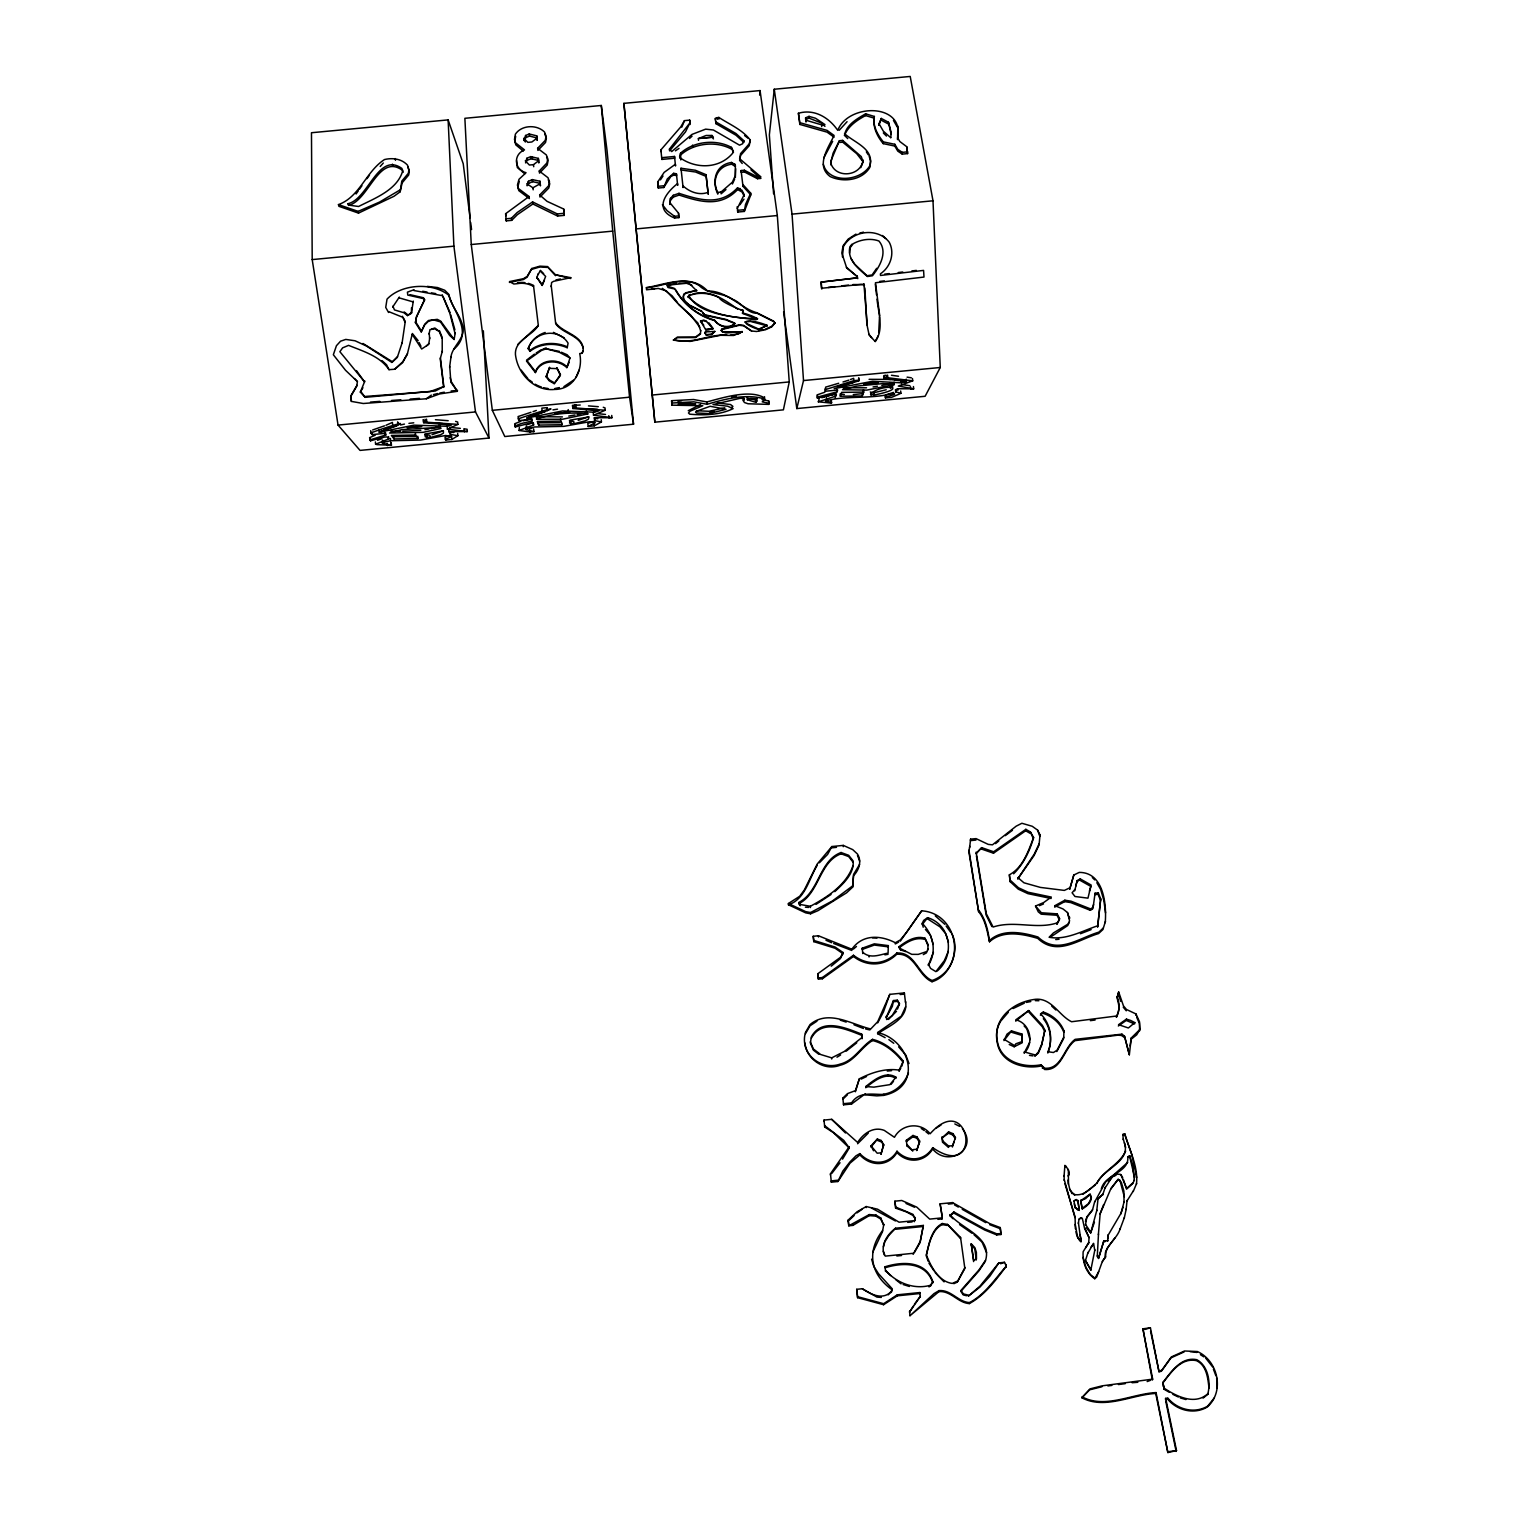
<?xml version="1.0" encoding="UTF-8"?>
<svg xmlns="http://www.w3.org/2000/svg" width="1529" height="1529" viewBox="0 0 1529 1529"><rect width="100%" height="100%" fill="white"/><g stroke="black" fill="none" stroke-linecap="round" stroke-linejoin="round"><path stroke-width="1.5" d="M848.748 1225.799L869.275 1214.58L875.926 1215.039L880.742 1217.982L883.762 1225.207L880.704 1219.033L875.888 1216.109L869.256 1215.631L852.953 1225.379L848.748 1225.799L848.175 1220.066L857.024 1211.809L866.217 1206.553L877.55 1209.191L899.052 1222.187L914.38 1220.639L915.049 1219.053L914.304 1221.709M849.264 1147.954L843.74 1140.347L824.685 1125.669L824.704 1127.007L833.267 1132.549L849.264 1147.954L842.517 1159.135M952.147 934.295C960.097 950.809 950.101 976.496 932.021 981.733C918.203 976.018 914.743 952.854 896.758 954.268C884.125 966.481 866.981 966.901 853.469 956.485L822.373 978.751L818.397 979.133L818.359 977.929L822.354 977.547L853.469 955.262C867 965.697 884.144 965.258 896.816 953.045C914.801 951.63 918.26 974.814 932.098 980.529C967.398 967.857 958.893 913.253 921.662 910.806L906.525 932.422L900.333 939.934L895.344 942.743C880.761 935.194 862.585 933.913 851.844 949.222L851.825 950.446L833.63 943.489M937.889 1219.339L942.017 1218.919L942.132 1214.81M1101.339 1188.74C1105.123 1174.081 1129.224 1172.762 1127.79 1157.052L1129.797 1155.771L1132.836 1166.13L1134.327 1180.464M804.885 1042.912C806.624 1059.387 824.857 1069.574 840.09 1064.108C854.233 1060.706 860.884 1046.467 872.524 1039.357C884.909 1042.319 895.593 1051.302 903.276 1061.183L899.09 1070.128C885.501 1067.987 871.32 1072.613 859.336 1078.824L855.418 1090.636L847.486 1093.617L842.823 1098.128L843.568 1104.817L851.538 1104.034L851.557 1102.887C858.706 1091.84 870.765 1094.267 881.679 1094.439C894.025 1093.522 904.442 1084.348 908.455 1072.842M852.609 887.164L853.564 875.677C859.088 869.925 862.012 861.305 857.482 854.042L852.704 849.608L843.282 845.403L831.891 846.531L817.212 864.038L804.33 889.974L799.705 896.262L788.391 903.524L788.448 904.786L805.726 912.87L810.599 913.788L817.939 910.692L846.607 892.802L852.609 887.164L853.564 874.397L859.527 864.497M853.469 956.485L853.469 955.262M852.953 1225.379L852.972 1224.309M860.77 167.655L863.082 161.787L861.267 156.608L842.67 140.4L839.421 140.706L833.057 153.263L830.763 163.087C835.675 179.103 861.114 176.408 863.101 160.048M847.773 138.623L844.524 135.393C848.041 126.2 857.177 120.026 865.605 115.573L865.624 113.815L874.359 116.452C872.294 126.162 876.977 136.31 883.265 143.63L894.771 146.058L897.791 151.142L902.244 154.123L907.595 153.588L906.716 146.688L899.855 141.547L897.638 137.839C904.805 102.863 848.308 103.074 837.758 130.347C828.833 117.408 814.269 108.635 798.406 113.261L799.839 124.422L827.055 132.144L834.069 137.19M856.699 1289.31L857.597 1297.681L883.59 1304.715L897.275 1295.827L919.789 1293.553L919.866 1292.54L897.313 1294.815L883.628 1303.702L857.597 1296.688L856.699 1289.31L862.337 1288.756C870.938 1294.394 882.692 1300.587 891.311 1291.47L892.267 1288.851L878.449 1273.619L873.766 1266.318L871.606 1259.17M859.336 1078.824L855.399 1091.782M857.597 1297.681L857.597 1296.688M824.035 1121.426L824.016 1120.088L831.7 1119.324L857.597 1142.431C863.369 1133.562 873.231 1126.185 884.24 1130.371L894.446 1137.308C901.651 1123.853 920.611 1121.713 930.129 1133.754C970.628 1088.323 983.548 1182.892 932.747 1147.667C924.682 1161.161 907.691 1162.48 897.007 1151.222L896.969 1152.56C888.368 1166.837 870.765 1166.761 859.871 1154.911L859.871 1153.592L855.972 1155.828L849.952 1161.925L842.766 1171.176L837.911 1181.516L831.336 1182.165L830.476 1173.794L849.264 1146.635M862.241 948.209L862.222 949.433L874.301 945.056L888.273 946.852L888.311 945.61L874.32 943.833L862.241 948.209L862.776 953.561L862.796 952.338C870.307 959.103 879.71 954.727 888.081 953.083L888.311 945.61M861.668 1034.12L862.088 1038.573L861.668 1034.12C846.244 1028.138 821.914 1017.205 811.345 1036.93L810.37 1043.007L813.428 1050.175L818.894 1054.322M881.258 118.421L878.793 125.149L881.258 118.421L888.502 122.282L891.139 132.45L890.815 137.686M862.337 1288.756L876.939 1297.089L881.316 1297.433M851.538 1104.034L865.433 1093.713M865.796 1086.546L865.777 1087.692C873.804 1081.251 885.52 1071.695 895.898 1078.385L895.956 1077.238C885.539 1070.529 873.823 1080.105 865.796 1086.546L873.9 1087.138L889.859 1084.653L895.956 1077.238M869.064 956.982L869.084 955.759M883.265 143.63L883.303 141.872C877.703 135.03 872.333 125.531 874.359 116.452M866.198 1207.623L866.217 1206.553M905.512 1002.604L904.346 992.913L889.802 994.347L877.703 1021.697L869.829 1029.934L865.567 1028.96M891.101 134.227L888.502 122.282M869.848 1028.749C850.716 1023.895 828.126 1009.312 810.007 1024.602L805.477 1032.457C799.438 1052.755 820.136 1072.88 840.09 1065.254C854.233 1061.852 860.865 1047.633 872.505 1040.523L872.524 1039.357M869.256 1215.631L869.275 1214.58M873.556 1150.764L871.033 1145.813L877.378 1139.009L881.067 1140.462L883.686 1144.552L881.01 1154.147L883.686 1144.552M1085.838 1247.588L1088.801 1242.485L1083.163 1251.697C1082.284 1261.654 1086.125 1273.084 1094.764 1278.722L1096.713 1276.983L1102.505 1261.043L1105.524 1256.876L1105.486 1252.213L1107.359 1247.989L1114.909 1237.917M894.771 146.058L894.828 144.299L883.303 141.872M517.662 344.56L538.323 325.467C532.035 335.96 514.508 340.069 515.445 354.594C516.936 367.132 524.179 378.714 535.112 385.155A30.714 29.051 8 0 0 554.874 389.436C573.547 389.379 583.371 370.458 579.701 353.562L581.861 353.314L583.084 350.733M897.638 137.839L897.58 139.598L897.771 127.844L893.452 120.409M897.771 127.844L897.81 126.066M885.119 1037.656L877.646 1033.7L877.665 1032.534L901.365 1016.059L905.627 1006.789M1095.07 893.204L1093.331 905.971L1092.413 909.105L1090.311 910.309L1070.778 902.588L1064.643 901.632L1054.685 907.098L1054.876 905.684L1062.98 908.933L1067.51 912.545L1069.574 920.898L1067.93 924.147L1053.424 932.919L1049.123 937.258C1065.981 940.392 1082.284 930.874 1097.803 925.752L1100.746 898.918L1098.3 892.879L1095.07 893.204L1094.84 894.618L1098.07 894.312L1100.517 900.333L1097.554 927.147L1097.803 925.752M902.244 154.123L902.282 152.365L897.829 149.383L894.828 144.299M871.014 1147.132L877.378 1139.009M875.888 1216.109L875.926 1215.039M1063.802 1037.216L1056.998 1050.251L1053.443 1052.506L1047.957 1051.742C1053.271 1039.204 1050.499 1023.302 1040.504 1013.861L1043.351 1012.064C1052.392 1014.988 1060.572 1021.945 1063.974 1030.928L1063.649 1038.516L1056.845 1051.551M906.716 146.688L907.595 153.588M883.647 1145.871L881.067 1140.462M865.414 1094.86L876.881 1095.873L883.8 1095.376L883.838 1094.229M893.49 1000.558L886.208 1017.511L892.363 1006.33L893.49 1000.558L897.275 1000.176L899.472 1003.578L897.466 1009.121M880.704 1219.033L880.742 1217.982M1105.238 922.637C1106.709 904.327 1103.69 872.237 1079.245 872.409L1073.817 875.008L1069.688 889.209L1073.817 875.008M889.802 994.347L883.475 1011.835L877.684 1022.882M888.139 1075.766L888.177 1074.619M895.344 942.743L895.306 943.966L898.632 942.093M883.59 1304.715L883.628 1303.702M932.766 1282.678L932.843 1281.646C925.867 1260.68 902.607 1261.272 885.1 1266.757L885.062 1267.789C902.55 1262.304 925.79 1261.712 932.766 1282.678L929.04 1286.959M896.758 954.268L896.816 953.045M890.7 1275.606L885.578 1270.446C896.758 1283.06 914.17 1289.922 930.607 1285.22L932.843 1281.646M569.992 357.996L559.404 352.301L546.159 348.784L541.362 350.523L526.511 361.054L535.418 372.579C540.081 359.965 557.932 358.856 566.839 367.629L569.992 357.996L567.183 354.785L561.372 352.243M905.741 951.592L900.6 949.91L899.09 946.642C906.468 941.176 915.336 935.308 924.949 938.194L927.988 944.291L927.931 949.929M899.434 1004.782L897.275 1000.176M566.839 367.629L569.132 362.373M551.185 286.611L551.606 282.502L553.613 281.317L570.776 277.666L555.581 274.819L547.306 266.562L539.89 266.161L531.824 268.492L527.161 276.367L523.472 278.679L509.482 281.584L513.84 284.012L517.337 283.668A22.782 21.693 13 0 1 533.43 286.382L533.506 285.522A22.763 21.674 13 0 0 528.384 283.362M900.6 949.91L899.09 946.642M567.221 347.714L567.259 346.796C555.428 341.674 540.387 342.228 530.028 350.409L529.971 351.326C540.329 343.127 555.371 342.572 567.221 347.714L568.081 343.146C558.41 327.282 533.812 331.525 528.25 348.765L529.971 351.326M899.09 1070.128L899.052 1071.294L900.887 1067.911M894.885 1201.182L895.631 1208.139L906.449 1211.905L912.813 1215.364L915.221 1218.556L912.889 1214.313L895.688 1207.069L894.885 1201.182L901.747 1200.494L916.769 1207.126L929.689 1219.11L942.112 1217.868L942.017 1218.919M888.196 1294.872L891.311 1291.47M904.346 992.913L904.308 994.118L900.141 994.519M895.631 1208.139L895.688 1207.069M883.437 1246.88L884.794 1241.777L888.961 1235.298L895.593 1228.207L923.363 1225.436L920.114 1242.523L914.361 1252.519M901.804 1066.21L903.276 1061.183M1068.006 1175.935C1072.746 1172.972 1062.426 1162.174 1066.325 1167.105M1068.37 1169.417L1068.484 1183.637L1069.956 1190.059L1074.696 1195.277M897.275 1295.827L897.313 1294.815M554.224 383.664L560.398 375.503L556.785 367.667L560.455 374.586L554.224 383.664L549.236 380.836L546.197 376.879L549.542 367.419L546.197 376.879M906.391 1140.233L906.315 1141.551L912.928 1136.792L916.865 1138.226L919.521 1142.297L916.731 1150.572L919.598 1140.959L916.941 1136.888L913.004 1135.455L906.391 1140.233L906.907 1145.833L912.832 1150.974L906.984 1144.514L906.907 1145.833M878.716 332.615L879.5 317.038M1098.491 1233.96L1097.287 1256.169L1098.529 1258.443L1103.766 1241.089L1107.837 1240.554M921.662 910.806L900.294 941.176M923.21 927.224L922.255 923.363L923.688 920.382L927.702 917.668C951.114 925.007 955.185 955.797 937.239 971.011M735.659 168.725L735.296 175.739L732.295 182.257L721.019 192.062L717.713 192.367C711.463 179.677 716.26 164.52 731.569 162.456L735.334 164.788L735.373 177.498M912.928 1136.792L913.004 1135.455M1088.686 1243.115L1089.049 1237.573L1084.73 1227.959M1124.044 1202.176L1123.872 1191.091L1121.292 1182.204L1118.177 1179.299L1110.991 1188.358L1100.077 1214.007M570.737 278.526L555.581 274.819M927.912 945.534L924.949 938.194M922.178 924.605L927.702 917.668M928.007 948.706L926.459 952.854L923.287 954.612M916.865 1138.226L916.941 1136.888M922.255 923.363C933.225 934.601 937.239 951.344 928.275 965.43L933.435 952.223M919.216 1143.807L919.292 1142.469M546.159 348.784L559.442 351.383M919.521 1142.297L919.598 1140.959M914.399 1304.256L920.382 1296.286L909.507 1312.15L913.176 1306.244M913.138 1254.334L920.19 1241.472L923.363 1225.436M1006.273 1266.203C996.22 1279.735 984.523 1295.426 969.329 1303.587C957.938 1302.899 950.885 1290.552 938.959 1291.623L909.984 1315.724L934.028 1293.591L939.054 1290.61C950.981 1289.539 958.052 1301.905 969.443 1302.593C984.829 1294.853 994.978 1278.779 1006.273 1266.203L1004.515 1262.323L998.838 1262.897L980.013 1286.118L968.277 1296.172L979.879 1287.131L989.836 1276.275L998.838 1262.897M932.021 981.733L932.098 980.529M830.782 164.845L831.05 160.507L839.421 140.706M555.543 275.679L547.306 266.562M535.418 372.579L535.475 371.662C540.138 359.047 557.97 357.939 566.858 366.712M542.164 284.585L536.775 277.265L542.107 285.445L544.439 280.113M896.969 1152.56C907.634 1163.798 924.605 1162.48 932.652 1148.986L932.747 1147.667M538.151 274.532L540.406 270.365L543.655 273.653M1011.529 1030.909L1007.038 1034.12L1003.961 1040.599L1011.529 1030.909L1021.945 1034.063L1022.232 1041.517L1015.848 1043.791L1014.167 1046.753L1009.216 1044.498M1064.05 1176.183L1064.91 1165.327M930.53 1286.233L930.607 1285.22M941.979 1137.996L948.611 1131.9L953.007 1133.658L955.415 1137.442L955.3 1138.78L952.873 1134.996L948.496 1133.237L941.979 1137.996L942.609 1142.278L948.534 1147.4L948.649 1146.081L942.724 1140.94L942.093 1136.659M528.25 348.765C530.334 341.024 537.711 334.832 545.203 332.462M942.609 1142.278L942.724 1140.94M953.007 1218.728L949.834 1215.651L953.752 1213.032L984.619 1229.985L996.755 1234.916L1000.998 1234.495L1000.234 1227.577L989.798 1223.64L952.548 1202.597L940.106 1203.839L941.749 1213.816M1039.261 843.492L1034.254 854.119L1017.683 879.022L1034.063 855.552L1039.07 844.925L1040.026 834.949L1037.599 830.113L1032.228 826.272L1021.888 823.271L1016.193 826.157L992.455 844.83L988.231 844.39L976.075 838.618L970.59 839.153L970.475 840.606L975.961 840.071M509.405 282.445L523.396 279.539L527.085 277.227L531.824 268.492M948.496 1133.237L948.611 1131.9M1098.376 1234.591L1100.192 1213.357L1103.67 1204.565M928.256 1261.349L926.249 1255.844C928.867 1245.007 931.371 1229.985 942.17 1224.595L942.265 1223.525L947.407 1224.404L960.556 1237.439L964.856 1268.478L957.23 1282.162L953.848 1283.691M981.733 847.658L976.037 853.564L981.733 847.658L993.64 851.768L1025.844 829.33L1030.355 831.91L1033.604 837.452C1029.877 850.736 1023.57 864.076 1013.593 873.804M938.959 1291.623L939.054 1290.61M952.873 1134.996L953.007 1133.658M1014.167 1046.753L1022.117 1042.816L1021.945 1034.063M1116.59 1016.001L1071.581 1021.735C1058.909 1015.581 1051.627 997.73 1035.439 999.297C1021.697 1000.941 1008.223 1007.764 1000.826 1019.786A34.689 31.268 10 0 0 997.176 1040.121C999.718 1061.03 1022.748 1068.331 1040.981 1064.776L1044.651 1068.198C1061.776 1069.727 1063.84 1047.346 1075.155 1039.338L1121.942 1034.158L1124.522 1036.184L1129.339 1054.781L1131.25 1038L1139.908 1029.437L1139.583 1022.003L1136.028 1013.975L1126.472 1009.484L1123.452 1005.853L1118.674 992.015L1117.107 997.768L1117.852 1001.227A25.343 22.572 12 0 1 1116.38 1017.32L1116.59 1016.001A25.381 22.591 12 0 0 1118.062 999.89L1117.317 996.43M759.665 95.123L760.066 90.574L623.889 103.36L654.852 422.176L783.402 409.848L789.251 381.925L777.324 215.532L760.066 90.574M960.556 1237.439L960.441 1238.49L947.407 1224.404M949.834 1215.651L953.848 1211.962L984.752 1228.934L996.889 1233.884L1001.151 1233.444M1029.629 1042.491L1024.105 1053.156C1034.521 1043.046 1030.355 1023.226 1015.791 1019.824L1028.749 1010.554L1042.396 1025.386L1044.861 1030.221L1041.708 1045.129L1038.325 1053.156L1034.732 1056.157L1038.459 1051.856L1041.841 1043.829L1044.861 1030.221M1015.696 1021.143L1028.749 1010.554M1105.486 921.242L1102.925 929.517L1098.606 933.55C1078.48 939.475 1057.055 956.81 1037.751 938.386C1022.404 933.799 1002.623 929.919 989.492 941.788C987.256 931.409 985.46 920.038 978.617 911.609L968.966 850.22M952.548 1202.597L952.452 1203.667L948.305 1204.087M953.752 1213.032L953.848 1211.962M516.611 160.583L517.337 167.578L524.791 173.771M700.664 330.417L700.435 334.029L695.542 337.565L677.328 337.641L673.486 340.222L690.133 341.407L720.465 335.291L733.557 335.463L742.215 331.927L722.452 331.678L725.778 332.94L742.215 331.927M981.618 849.092L993.487 853.201L993.64 851.768M1126.128 1209.477L1127.083 1200.399M1040.37 1015.18L1043.351 1012.064M1107.684 1238.777L1108.009 1235.413L1120.967 1213.3L1123.012 1207.26M1108.143 1234.782L1107.722 1241.185M989.492 941.788C988.269 930.893 985.517 919.063 978.751 910.214M957.23 1282.162L964.971 1267.445M1096.752 1210.834L1098.032 1198.755L1102.753 1194.436L1098.032 1198.755M1124.293 1037.503L1121.732 1035.477L1117.909 1035.171L1074.983 1040.657C1063.687 1048.626 1061.642 1071.007 1044.517 1069.478L1040.981 1064.776M1042.415 1068.293L1042.549 1067.013M783.612 311.782L796.8 408.568L925.121 396.279L940.259 367.495L932.996 200.796L910.214 76.45L774.266 89.236L769.355 134.915L773.598 193.858M1033.604 837.452C1028.329 851.061 1023.016 867.535 1009.369 874.817L1010.153 881.66L1018.295 889.171L1027.947 893.662L1051.13 898.498M1010.153 881.66L1009.369 874.817M973.61 1261.597L971.221 1243.765L974.871 1247.645L976.381 1252.347L976.458 1258.921L973.725 1260.565L971.221 1243.765M969.329 1303.587L969.443 1302.593M354.499 378.542L357.423 381.6L356.735 386.187L350.714 396.527L351.383 401.401L363.252 403.503L426.323 398.763L439.626 393.928L457.381 391.309L451.036 381.294L450.252 377.606M993.487 853.201L1025.672 830.782L1025.844 829.33M1063.974 1030.928L1063.821 1032.228C1060.419 1023.264 1052.258 1016.307 1043.218 1013.383M969.634 847.639L970.59 839.153M849.627 253.069L850.277 247.545L853.239 243.684C860.865 239.461 870.632 237.951 878.927 241.009C888.081 251.922 879.959 266.428 872.447 275.755L867.402 276.52C858.916 269.047 846.665 259.758 849.933 246.761L851.901 244.181M1033.432 838.886L1030.355 831.91M1037.599 830.113L1039.835 836.401L1040.026 834.949M449.583 367.38L450.998 356.754M1035.515 906.028L1038.267 911.838L1041.173 914.17L1057.036 915.259L1059.349 919.942L1056.826 924.319L1059.559 918.547L1057.227 913.864L1041.364 912.756L1035.515 906.028L1043.695 902.53L1051.321 897.083L1028.119 892.229L1018.448 887.737L1010.306 880.245M996.755 1234.916L996.889 1233.884M1000.998 1234.495L1000.234 1227.577M670.466 198.407L670.027 204.427L670.466 198.407L673.276 195.311L679.01 193.342C699.632 199.936 720.083 206.281 737.551 187.799L741.985 190.322L744.203 194.642L737.284 208.46M1130.103 1045.951L1131.25 1038M1004.515 1262.323L1000.597 1263.738M402.051 343.26L405.261 321.434L403.369 317.975M757.084 398.018L755.555 399.986L747.757 398.19M1006.006 1264.502L1006.12 1267.235M1136.467 1184.153C1138.436 1166.799 1129.453 1150.267 1124.885 1133.926L1122.821 1134.843L1124.885 1133.926M1057.036 915.259L1057.227 913.864M1059.349 919.942L1059.559 918.547M1064.643 901.632L1064.853 900.218L1071.007 901.173L1090.54 908.914L1092.643 907.691L1093.579 904.556M662.401 204.695L667.045 210.62L674.48 216.296L678.8 215.895L678.933 217.615L674.614 218.016C653.781 209.607 665.058 193.457 677.519 183.614L677.653 185.353L676.449 173.905L673.601 173.331L667.313 178.893L663.739 187.513L658.311 188.029L657.699 181.932L664.159 172.376L675.378 164.253L675.512 165.992L674.518 156.455L661.732 157.678L661.866 159.417L674.652 158.213L674.518 156.455M914.992 1220.104L915.298 1217.504M1067.51 912.545L1069.459 918.7L1069.669 917.304M1071.963 1193.595L1070.052 1189.39M1117.107 997.768L1118.674 992.015M1075.69 886.17L1077.219 880.57L1080.296 878.927L1091.133 885.043L1087.96 898.154L1074.983 896.491L1072.097 892.783L1074.906 889.458M1073.97 1201.049L1076.187 1199.577L1077.907 1200.533L1079.302 1210.433L1075.193 1207.26L1073.97 1201.049L1076.187 1199.577M429.783 337.737L428.693 344.369L421.679 349.013L412.199 334.373M1077.008 882.004L1080.296 878.927M1077.83 1210.031L1075.193 1207.26M1079.054 1209.363L1077.907 1200.533M762.015 399.547L768.724 400.98L768.762 404.382L748.063 403.771L744.451 402.528L742.903 400.216L744.375 398.419L739.979 398.343L712.992 404.573L727.632 406.198L733.136 408.625C720.159 415.047 703.99 415.468 689.694 414.168L688.47 412.983L690.057 411.167L702.805 405.72L671.919 405.166L671.594 400.694L693.574 399.509L706.876 401.955C723.676 397.464 749.955 389.283 764.232 397.75M1121.732 1035.477L1121.942 1034.158M410.001 294.657L423.323 297.735L424.622 299.741L416.385 317.267L415.41 322.619L421.22 331.908L424.603 325.008L428.368 321.319L433.338 319.809L440.486 321.912L449.622 335.386L454.132 339.495L455.222 332.768M764.557 396.756L764.462 400.063L762.245 401.84L768.953 403.274M1080.621 1200.8L1090.101 1194.187C1094.019 1200.208 1087.157 1206.305 1082.245 1208.904L1080.621 1200.8L1085.743 1198.507L1090.101 1194.187M1080.831 1217.657C1076.97 1221.939 1080.697 1216.396 1082.36 1218.498L1084.634 1228.59L1089.049 1237.573M1126.242 1020.435L1126.453 1019.117L1130.734 1020.493L1134.805 1022.614L1134.575 1023.933L1126.242 1020.435L1118.349 1025.997M1082.245 1208.904L1080.735 1200.15M1079.875 1234.572C1084.462 1249.556 1076.034 1236.56 1076.034 1231.629M1082.36 1218.498L1080.735 1218.307M515.674 136.31L514.795 141.566L515.865 144.93L523.262 151.027M1090.311 910.309L1090.54 908.914M1092.413 909.105L1092.643 907.691M1129.339 1054.781L1124.522 1036.184M1135.799 1015.294L1136.028 1013.975M768.724 400.98L768.762 404.382M1098.07 894.312L1098.3 892.879M1078.327 1223.391L1079.054 1219.091M1100.517 900.333L1100.746 898.918M1131.02 1039.3L1136.678 1034.846L1139.908 1029.437M1085.456 1260.469L1090.846 1269.949L1085.456 1260.469L1088.056 1252.366M1086.335 1227.806L1090.636 1233.005L1094.42 1222.263M733.328 150.492L732.907 152.919C719.987 168.668 696.784 169.318 680.653 158.194L679.66 156.398L680.558 153.187C693.688 141.318 715.84 138.871 731.378 147.338L733.423 152.25L731.378 147.338M415.41 322.619L416.595 316.427L424.622 299.741M1097.631 1257.335L1097.402 1255.557M454.132 339.495L440.658 321.071L437.275 319.351L428.54 320.478L424.775 324.167L421.22 331.908M1094.764 1278.722L1098.701 1271.631M1098.529 1258.443L1103.766 1241.089M362.927 387.716L360.347 392.131L365.202 397.33L435.306 391.004L443.83 386.55L440.409 357.901M683.31 297.467L683.826 294.696L686.081 293.205L696.708 290.376L686.005 292.708L683.769 294.218L683.234 296.97L684.992 301.557L689.159 305.303L701.295 311.113L689.082 304.825L684.916 301.079M1110.876 1189.008L1118.177 1179.299M1105.104 1187.937L1112.672 1176.107L1117.451 1174.081L1120.795 1174.52L1122.706 1177.559M1124.331 1196.787L1119.84 1179.987M1102.39 1261.654L1105.524 1256.876M883.8 1224.156L882.52 1231.59L872.677 1252.442M969.749 846.206L968.851 851.653L978.617 911.609M1127.79 1157.052L1129.797 1155.771M429.057 334.106L429.974 329.652L434.656 328.831L439.243 331.411L442.034 338.329M742.215 163.507L739.635 160.392L740.552 153.626L749.153 143.936L750.299 140.095C742.616 129.793 729.429 124.327 718.802 117.408L715.343 118.421L715.457 120.179M739.635 160.392L740.628 155.385L749.229 145.695L750.299 140.095M1090.846 1269.949L1094.879 1249.805M1096.866 1210.184L1090.636 1233.005M1124.178 1201.526L1120.853 1213.95M426.323 398.763L431.369 395.094M439.243 331.411L434.848 327.99L431.598 329.098M1074.696 890.872L1077.219 880.57M1203.075 1398.118L1207.681 1394.41C1210.968 1382.675 1208.369 1366.028 1196.825 1359.701C1181.172 1356.452 1171.233 1371.8 1162.977 1382.331L1164.104 1389.269L1169.341 1392.307M455.069 333.609L449.851 313.33L442.244 294.791M1124.235 1218.231L1126.261 1208.827M400.12 191.813L401.802 181.091L408.339 173.293L408.931 169.681L407.498 165.151C401.649 158.787 392.571 157.583 384.486 159.551C365.928 171.496 359.812 196.935 338.463 204.599L338.865 206.319L358.512 213.104L393.985 196.285L400.12 191.813L402.165 182.83L408.683 175.013L409.275 171.401L407.823 166.871M424.431 300.544L423.323 297.735M744.336 211.422L745.502 204.466L750.701 193.189L742.922 184.608L742.998 186.347L750.777 194.928L744.336 211.422L737.742 212.053L737.188 206.74M796.8 408.568L803.509 380.568L792.041 214.136L774.266 89.236M392.915 306.201L394.482 309.928L403.962 312.757L407.498 315.566L411.416 313.311L411.511 307.749M411.416 313.311L413.289 301.079M407.498 315.566L411.607 312.47M423.132 298.556L407.784 295.078L407.421 292.154L414.015 289.707M356.429 370.591L364.59 381.925L339.878 351.689L342.63 347.847L348.574 345.363C362.908 351.173 380.109 356.142 388.978 369.674L394.73 369.234L402.796 361.761L407.459 353.6M388.978 369.674L386.569 364.781L382.002 360.615M405.051 322.275L402.433 316.255M357.423 381.6L345.497 370.247L333.341 354.747L336.437 345.707L340.527 341.215L345.764 339.419L355.053 340.776L366.597 346.108L391.864 362.411L397.502 356.563M392.685 307.042L399.337 297.046M519.306 181.378L517.739 187.207L518.847 190.666L529.34 198.579L529.034 196.515L518.522 188.602L517.433 185.124L519 179.294L526.052 172.701C513.973 169.566 513.113 154.372 524.523 149.918L515.56 142.828L514.489 139.483L515.369 134.208C521.542 124.9 536.87 124.289 544.553 132.067L546.101 136.119L545.241 140.381L537.635 148.313L537.921 150.396L545.528 142.465L546.369 138.222L544.821 134.17M365.202 397.33L360.596 391.233M402.223 317.076L388.786 311.648M1094.764 1201.393L1092.394 1210.356L1086.756 1217.504L1085.437 1221.403M680.787 159.953L680.558 153.187M824.934 392.169L817.384 394.807L817.346 398.037L836.401 393.966L835.713 396.107L818.34 401.821L831.432 403.121L831.375 400.292M817.346 398.037L817.384 394.807M1082.112 1396.875C1104.989 1409.146 1132.224 1393.741 1156.058 1392.575L1155.714 1393.454C1131.919 1394.639 1104.722 1410.006 1081.863 1397.754L1089.967 1388.905L1102.218 1385.828L1152.675 1379.139L1142.928 1328.816L1150.42 1327.822L1159.02 1371.8L1161.352 1371.265L1170.985 1357.867L1184.153 1351.904M351.383 401.401L350.982 395.629L356.983 385.308M442.397 350.925L440.237 358.761L443.678 387.429M364.839 381.046L360.347 392.131M817.614 397.081L837.089 391.825L837.663 390.048L825.354 391.233L825.641 387.124L838.676 383.263M1047.824 1053.041C1052.411 1042.071 1051.111 1027.908 1043.332 1018.715M955.415 1137.442L952.395 1147.018M853.029 865.567C846.416 884.966 827.552 896.911 810.389 906.277L800.164 904.499L798.673 902.511C819.353 892.191 819.124 860.521 841.084 852.513L848.671 855.303L853.163 860.999C854.252 873.881 843.339 883.571 834.796 891.636M1089.412 891.101L1090.903 886.457L1080.066 880.36M1142.928 1328.816L1152.35 1380.056L1152.675 1379.139M840.338 396.221L841.638 392.361L863.732 392.112L863.484 389.819L862.241 395.973L840.338 396.221L840.109 393.947L844.333 394.52M402.261 342.42L397.292 357.423L391.864 362.411M1091.458 1197.704L1088.591 1203.571L1082.341 1208.254M1150.42 1327.822L1144.495 1329.504M1102.638 1195.086L1105.238 1187.269M450.826 357.633C452.011 346.605 463.65 340.011 463.211 328.754C461.605 316.083 451.151 306.985 448.914 294.447L444.729 290.242L437.523 287.548L427.298 286.382M891.273 1292.483L892.21 1289.864C870.288 1274.326 866.408 1251.697 882.558 1230.558M906.2 379.116L906.429 381.447L901.365 382.823L872.6 381.275L834.127 388.672L858.839 380.797L858.82 377.816M375.389 441.938L375.599 444.213L377.128 444.633L391.443 445.264L382.498 443.276L382.632 440.104M743.801 140.668L743.878 142.426L736.061 135.278L715.878 123.62L715.782 121.861L735.965 133.52L743.801 140.668L742.635 143.745L739.539 145.179L713.412 130.003L705.653 129.143L691.968 134.418L671.728 151.562L669.434 149.116L690.019 122.74L685.508 131.876L669.568 150.855L669.434 149.116M1163.321 1386.535L1162.977 1382.331M1164.104 1389.269L1163.665 1385.637M862.241 395.973L863.732 392.112M1120.05 1229.163L1124.369 1217.6M1214.332 1397.888L1207.662 1406.145C1194.397 1414.077 1177.082 1409.547 1167.64 1397.85L1165.308 1398.997L1167.296 1398.748C1176.718 1410.426 1194.034 1414.956 1207.279 1407.024C1224.882 1391.524 1218.078 1360.714 1197.36 1351.521L1184.516 1350.986L1171.329 1356.949L1161.696 1370.366L1159.345 1370.882M954.153 1141.437L952.51 1145.68L948.649 1146.081M536.717 278.106L538.227 273.691M375.599 444.213L388.786 438.88L388.576 436.587M906.429 381.447L883.915 378.752L884.03 375.561L886.094 375.217L886.323 377.567L884.259 377.931M1165.652 1398.118L1176.527 1450.601L1167.869 1452.55L1156.058 1392.575M844.524 135.393C845.957 124.977 857.196 118.631 865.624 113.815M948.362 951.248L944.387 960.575L935.901 971.641L930.588 968.411L928.351 964.207M575.974 377.453L579.09 370.114M1207.681 1394.41L1208.063 1393.511C1195.258 1405.571 1176.757 1396.569 1164.448 1388.37M900.677 391.004L900.906 393.278L898.345 394.482L891.522 397.368L885.463 397.941L885.559 394.941L893.567 392.418M1133.237 1191.473L1136.601 1183.484M899.472 1003.578L892.152 1015.6L886.686 1019.575L886.228 1016.326M900.906 393.278L895.688 391.864L897.103 388.748L913.673 388.825L913.444 386.55M732.391 184.015L734.627 179.122M1125.669 1151.069C1119.553 1164.372 1104.129 1170.125 1096.924 1182.949C1090.846 1188.492 1083.946 1196.098 1074.811 1194.627L1072.058 1192.945M823.787 157.907L832.655 141.356M817.231 865.318C808.86 878.85 805.477 899.052 788.448 904.786M1134.461 1179.815L1132.817 1183.484L1126.567 1189.122L1123.337 1179.49M1094.649 1202.042L1105.62 1182.032L1127.771 1162.346M1069.363 922.293L1067.72 925.542L1050.366 937.201M542.107 285.445L545.643 276.405L540.349 271.206M757.6 318.911C720.063 306.01 764.5 318.032 755.574 319.771C734.971 316.656 699.078 315.509 688.719 295.422L690.783 294.39M688.107 297.238L688.719 295.422M1087.941 1252.996L1093.579 1243.325L1094.764 1250.435M663.739 187.513L670.772 176.58L673.735 175.07L676.582 175.644L676.449 173.905M837.911 1181.516L849.952 1163.244L859.871 1154.911M1120.184 1228.532C1117.298 1239.235 1104.32 1245.829 1105.41 1257.488M805.515 1033.623L810.045 1025.768L816.945 1021.181M851.844 949.222L818.435 935.767L813.237 936.283L813.753 940.411L835.082 947.024L843.205 952.605L840.434 957.345L817.843 973.725L818.397 979.133M843.205 952.605L840.434 958.568L831.222 966.156M690.133 124.499L689.713 120.141L684.457 120.638L680.73 126.964L660.891 149.88L661.025 151.619M681.8 127.136L684.457 120.638M527.104 160.392L525.556 162.896L526.798 158.309L530.735 156.608L538.342 158.404L538.628 160.488L531.041 158.71L527.104 160.392L526.798 158.309M528.652 183.384L527.104 185.773L528.365 181.301L532.34 179.6L539.985 181.263L540.272 183.346L532.627 181.683L528.652 183.384L528.365 181.301M831.891 846.531L827.609 854.405L819.391 862.776M1126.949 1201.049L1133.371 1190.823M524.027 140.324L525.594 135.489L529.225 133.979L536.736 135.852L537.023 137.954L529.531 136.081L525.88 137.591L524.027 140.324L525.422 142.006M660.432 179.849L663.013 176.026M878.219 335.692L875.219 341.54C884.221 329.633 878.353 312.661 876.996 299.187M985.421 1260.412L978.98 1269.93L960.976 1290.38L963.346 1293.897L968.392 1295.159M519.363 427.47L519.057 430.471L530.009 431.981L534.003 431.598L526.033 429.534L526.664 428.617L534.73 426.973L563.914 426.343L589.621 421.717L595.316 422.692L588.206 426.419L594.284 425.827L601.432 421.947L601.203 419.672M453.865 349.224C473.149 332.71 454.342 313.139 448.762 295.269C432.669 282.1 401.401 283.782 387.028 299.149L385.728 307.405L388.557 312.489M704.869 332.73L706.111 334.641L711.73 334.048L714.808 331.411L711.807 334.545L706.188 335.138L704.869 332.73L705.786 331.392L709.074 331.048M704.945 333.226L705.786 331.392M722.07 328.964L721.325 330.646L722.07 328.964L739.271 324.798L743.591 325.333L751.561 331.009L756.568 331.487L765.379 329.786L771.877 326.786L775.05 322.848L771.763 326.269L765.264 329.289M850.831 258.267L854.577 264.116L867.039 275.717L872.084 274.952L876.69 268.301M356.085 193.973L358.302 190.819M519.057 430.471L533.602 425.024L533.373 422.73L526.033 424.966M359.411 189.252L361.933 185.716M366.979 178.683L369.483 175.166M739.94 204.733L743.954 199.152M581.861 353.314L583.065 351.651C584.995 335.443 563.284 333.532 555.753 322.925M673.486 340.222L677.271 337.144L695.466 337.068L700.358 333.532M811.364 1038.095C821.933 1018.39 846.244 1029.304 861.668 1035.305M831.852 1173.335L840.033 1162.747M1090.884 1247.282L1093.464 1243.956M1092.509 1209.707L1086.871 1216.855L1085.475 1225.149M896.491 1011.3L888.464 1019.442M839.211 130.29L847.066 121.689M891.044 1084.309L893.471 1081.347M463.879 428.77L467.129 429.267L467.339 431.56L447.424 429.209L457.878 424.374L457.649 422.023L455.623 421.392M1162.652 1383.229C1170.889 1372.717 1180.808 1357.37 1196.442 1360.638C1206.668 1365.378 1207.872 1378.202 1208.999 1388.103M1096.809 1183.618C1103.059 1168.71 1130.925 1161.906 1124.446 1142.794M688.031 296.76C705.939 314.057 733.901 318.701 757.505 318.414M1108.449 1181.497L1112.558 1176.757L1115.73 1175.419M1081.863 1397.754L1089.699 1389.804L1101.95 1386.727M688.241 410.709L700.607 404.478M857.597 1143.768L868.281 1133.085M1132.951 1182.815L1126.701 1188.473L1120.795 1174.52M380.205 166.508L383.301 163.03M670.619 200.146L673.41 197.05L679.144 195.062C699.747 201.675 720.178 208.02 737.647 189.539L742.081 192.062L744.298 196.381M573.432 380.205L563.876 386.646M546.598 156.99L548.051 160.774L547.229 165.056L539.527 173.102L539.24 171.019L546.962 162.953L547.764 158.691L546.312 154.907L537.635 148.313M511.336 218.303L517.108 212.569L532.589 201.924L557.321 213.945L564.01 213.315L564.277 215.379L557.588 216.029L532.895 203.988L517.414 214.633L511.661 220.367L506.252 220.883L505.927 218.819L511.336 218.303L511.661 220.367M548.28 179.791L549.752 183.748L548.777 188.029L539.985 197.031L539.68 194.967L548.491 185.946L549.465 181.683L547.994 177.708L539.24 171.019M426.476 345.898L428.885 343.528M847.486 1094.745L842.823 1099.255L842.823 1098.128M451.284 434.752L445.092 437.103L445.742 440.065L451.82 439.473L457.878 435.689L457.668 433.414M1134.805 1022.614L1128.383 1027.985L1118.559 1024.678L1126.453 1019.117M852.609 885.903L832.502 900.906L810.561 912.545L805.707 911.628L788.391 903.524M848.175 1221.117L854.061 1215.612M1103.174 928.122L1098.854 932.155C1078.709 938.08 1057.246 955.434 1037.943 936.99C1022.576 932.422 1002.776 928.523 989.626 940.392M895.593 1228.207C887.508 1234.075 880.398 1244.702 884.259 1254.889M611.734 415.429L611.963 417.704L593.52 415.219L605.255 410.269L605.025 407.937L603.267 407.268M1008.337 1012.274L1000.75 1021.104A34.651 31.249 10 0 0 997.08 1041.421C999.622 1062.311 1022.633 1069.612 1040.848 1066.057M689.522 138.47L692.083 136.157M879.729 315.796L875.467 282.75L923.994 277.055L923.573 270.404L880.494 275.468L880.379 273.844C890.509 267.116 895.038 253.336 889.286 242.289C877.856 227.209 852.36 230.363 843.454 246.494L842.383 256.891M890.375 388.06L892.229 386.397M1095.242 1184.994L1082.895 1194.302M897.007 1151.222C888.406 1165.538 870.785 1165.442 859.871 1153.592M755.785 402.28L757.218 401.038L756.721 398.821L750.605 398.4L747.337 399.757L755.785 402.28L755.555 399.986M725.95 189.596L721.115 193.801L721.019 192.062M680.692 154.945C693.803 143.057 715.935 140.63 731.474 149.097M853.373 949.127L856.469 946.47M394.73 369.234L402.586 362.621L407.249 354.46L412.39 333.513L418.162 340.68M731.149 407.784L732.907 406.351L730.518 404.535L717.235 402.949M995.57 843.626L998.8 840.969M536.335 418.984C552.504 413.575 571.139 411.913 588.168 413.843L562.615 419.214L537.233 419.309L536.106 416.652L562.404 416.901M885.788 397.196L893.796 394.673L894.694 394.042L893.605 393.221C871.587 399.528 847.219 395.132 825.488 400.866L831.604 402.547M862.108 1037.407L844.295 1051.474L831.7 1057.858L820.71 1054.532L813.409 1049.009L810.332 1041.841M846.072 1051.245L856.756 1042.797M819.124 398.763L818.34 401.821M534.424 354.116L526.588 360.137L535.475 371.662M831.031 894.484L816.008 904.365M1005.279 835.656L1012.446 830.285M674.633 288.962L668.001 287.528L667.313 286.114L674.576 288.484C683.062 303.984 697.53 315.949 714.674 320.593C719.375 326.728 729.008 330.092 734.818 323.575C729.773 328.315 719.127 327.244 714.597 320.077C698.428 315.528 684.055 304.768 675.856 289.994M525.25 160.813L529.397 165.036L533.449 164.654L538.533 160.889L538.82 162.972L538.342 158.404M506.252 220.883L505.621 213.716L529.034 196.515M399.776 190.093L379.612 202.038L358.13 211.384L338.463 204.599M857.004 1212.879L862.05 1209.305M730.384 335.176L738.66 333.857L742.119 331.43M675.417 150.855L678.991 148.409M767.233 325.39C748.618 317.784 733.863 320.842 758.804 329.614L767.233 325.39L758.709 329.098L747.356 323.842M899.052 947.884C906.41 942.399 915.279 936.551 924.892 939.437M877.646 1033.7C888.903 1025.902 908.608 1018.734 905.569 1001.419M936.226 1128.115L941.157 1124.885M536.182 352.989L541.419 349.625M855.972 234.109L848.194 239.097L843.11 245.71L841.81 253.011L846.741 268.034L857.425 276.73L846.397 267.231M894.312 384.543L866.79 390.105L842.517 389.685L856.852 386.092L882.845 383.607L894.312 384.543L894.083 382.231M698.39 138.566L706.13 135.469L711.96 135.469L713.374 137.151L698.39 138.566L698.505 140.324M836.994 1057.208L840.644 1054.934M1013.058 1008.548L1024.296 1003.177M443.2 430.853L432 434.695M926.536 951.611L918.241 954.383L911.743 954.344L900.657 948.687M1054.876 905.684L1064.853 900.218M348.096 203.682C368.451 198.961 378.16 151.505 401.84 168.4L402.777 170.617C397.502 189.921 374.815 198.216 358.589 206.491L349.281 205.211L348.096 203.682L348.478 205.402C368.833 200.681 378.523 153.244 402.184 170.139L403.121 172.357M912.469 378.523L912.717 380.836L898.307 386.053L913.673 388.825M588.092 416.977L578.191 420.341M379.001 429.859L379.211 432.21C427.432 414.149 379.823 429.152 370.897 432.994L370.687 430.643M688.776 295.919C698.39 291.638 709.685 293.052 719.012 297.486C721.707 303.64 752.899 314.267 740.552 309.603M861.133 1079.111L866.561 1076.492M1069.918 887.795L1064.337 890.413L1040.389 887.412L1023.952 882.787L1017.855 877.608M526.798 183.709L532.895 187.761L540.157 183.767L540.444 185.85L539.985 181.263M735.43 166.527L731.665 164.195C716.356 166.279 711.577 181.435 717.808 194.107L717.713 192.367M580.236 405.032L572.458 405.357L572.916 408.511L598.928 410.861L594.494 412.199L562.596 410.938L526.626 418.105C582.377 398.438 525.919 415.831 518.331 418.889L519.038 420.551L531.385 419.366L532.016 421.01L521.141 423.571L514.91 426.056L515.292 426.954L530.123 423.113L532.818 423.036L533.602 425.024M957.345 1281.149L952.242 1283.423C938.71 1281.627 930.798 1266.375 926.326 1254.793C928.944 1243.956 931.448 1228.934 942.265 1223.525M443.83 386.55L430.089 391.558L365.45 396.431M375.217 435.211L369.598 437.657L370.515 440.811L384.543 437.046L387.296 436.95L388.786 438.88M369.808 439.951L385.805 435L385.576 432.688M1039.414 905.684L1043.504 903.945M805.63 117.809L809.032 116.376L815.511 118.249L824.934 124.575L821.704 124.881L806.012 120.256L806.031 122.033L805.63 117.809L805.668 119.568L809.051 118.153L820.997 122.836L824.953 126.353M520.93 421.259L514.7 423.762L514.91 426.056M1080.449 933.741L1091.133 929.613M850.411 379.536L853.641 378.313L853.87 380.664L825.87 389.455M385.996 425.272L392.399 422.424L392.628 424.794M445.302 439.377L451.82 436.434L445.589 435.497L420.59 440.065L390.621 440.753L382.842 442.378M1147.151 1381.566L1150.572 1380.286M543.024 349.052L546.216 347.886M724.727 407.765L709.016 411.282L696.517 410.728M377.529 440.276L381.734 438.766M594.59 421.029L587.805 423.437L588.206 426.419M533.067 411.626L536.335 410.46M585.359 412.811L587.346 412.085M372.656 429.955L384.505 425.827M1057.036 922.924C1036.375 929.766 1014.358 920.057 993.105 927.033L986.301 913.711L976.152 852.131M530.926 412.314L518.102 416.557L518.331 418.889M671.594 400.694L671.823 403.044L693.803 401.84L707.105 404.287C725.358 398.973 746.42 393.316 764.787 399.069M843.014 381.982L848.786 380.167M893.127 382.842L881.813 385.461M751.561 331.009L743.686 325.849L739.348 325.295L722.147 329.461M708.099 192.31C699.403 195.731 689.464 191.985 682.966 185.812L683.081 187.551L680.997 168.247L695.447 170.273L705.997 174.669L708.214 194.049L705.997 174.669M821.761 397.75L825.297 396.68M396.775 426.037L383.626 429.706M531.748 269.352L539.833 267.002L547.248 267.403M853.144 862.26L848.671 856.584L841.084 853.794C819.143 861.802 819.372 893.452 798.711 903.754L800.202 905.741L800.164 904.499M535.59 414.531L544.859 411.874M827.074 396.145L835.484 393.813L835.713 396.107M703.76 325.218L700.53 320.994L703.76 320.115L706.608 321.224M700.607 321.491L703.837 320.612L706.685 321.74L712.973 328.792L705.633 329.557L700.53 320.994M430.108 437.542L440.62 434.733L443.41 433.147L443.41 430.834L424.814 434.064L425.33 436.893L430.108 437.542L429.897 435.249L425.119 434.618M853.794 382.326L837.567 386.359M859.718 233.115L863.465 232.14M573.967 423.762L585.072 420.895L588.321 419.29L589.105 416.882L570.03 420.169L569.572 423.093L573.967 423.762L573.757 421.488L569.361 420.8M433.491 394.578L437.695 393.545M870.269 391.997L873.881 392.762L886.228 389.761M874.11 395.036C912.813 387.277 881.086 382.881 870.498 394.291L874.11 395.036L873.881 392.762M523.109 420.762L531.805 418.698L532.016 421.01M379.211 432.21L413.977 425.158L447.405 426.266L451.552 424.966L423.82 422.768L423.113 419.653M530.334 415.754L533.831 414.932M555.906 279.96L560.378 278.966M431.025 428.598L436.969 427.26M400.426 424.986L404.478 424.087M577.102 414.607L581.23 413.709M702.021 138.107L712.055 137.228L713.47 138.91M554.912 388.5L559.404 387.563M1026.284 1002.432L1030.794 1001.533M773.731 321.644L757.084 313.273C746.993 313.407 741.565 302.532 732.601 299.283C722.185 292.249 708.233 294.638 699.154 285.522C683.043 275.316 662.63 286.898 646.366 287.662C666.491 284.222 690.917 273.156 707.526 290.988C727.097 290.701 740.093 307.96 756.97 312.776L773.617 321.147L775.165 323.345M758.671 330.551L763.067 329.71M651.086 289.382L654.622 288.713M883.8 1095.376C923.21 1087.062 910.672 1040.217 877.665 1032.534M439.798 393.029L444.327 392.208M423.342 422.004L457.878 424.374M692.828 294.027C709.418 289.038 724.918 299.856 737.59 309.087M731.741 396.871L736.29 396.049M668.746 284.91L676.487 283.534M666.816 285.254L686.502 283.266L691.853 285.235M424.947 429.668L428.999 428.942M572.687 407.727L605.255 410.269M582.492 408.931L597.361 409.313M568.769 416.079L575.019 414.971M894.943 379.861L904.384 379.937L904.614 382.269M873.059 386.952L877.436 386.206M677.959 401.267L681.437 400.694M884.89 954.841L888.062 954.306M552.963 409.887L557.512 409.16M417.99 438.498L394.042 438.957L391.386 435.44L415.563 435L417.99 438.498L417.78 436.224M561.927 424.718L538.648 425.1L537.271 421.488L560.761 421.106L561.927 424.718L561.716 422.444M862.012 393.698L853.258 394.578M415.869 436.491L393.832 436.663L394.042 438.957M559.767 422.711L538.437 422.826L538.648 425.1M1107.894 1385.943L1111.87 1385.408M1118.425 1384.548L1125.268 1383.649M1168.213 1451.709L1176.527 1450.601M420.819 430.299L402.662 431.274M1103.651 1241.72L1105.467 1241.472M1090.349 1020.646L1095.089 1020.034M709.475 411.989L714.1 411.435M884.66 274.131L889.19 273.595M898.249 272.544L902.779 272.009M911.838 270.939L916.368 270.404M820.997 282.12L857.406 277.838L820.997 282.12L821.493 288.255L861.018 284.451L864.248 284.566L864.363 285.999M828.24 287.452L834.968 286.668M841.714 285.866L848.461 285.082M852.953 284.547L864.248 284.566M879.71 281.412L884.335 280.877M408.931 423.361L413.767 422.807M869.084 379.326L890.834 379.44M679.277 283.247L689.082 283.266L696.765 290.873M744.642 322.027L750.414 321.415L767.348 325.906M712.973 328.792L705.633 329.557M705.863 331.889L714.808 331.411M370.897 432.994L372.197 434.599L384.563 433.414L385.805 435M902.282 152.365L907.634 151.83M881.048 1152.828L877.168 1153.21L871.033 1145.813M912.909 1149.636L916.808 1149.254M837.892 1180.216L831.336 1180.885L831.336 1182.165M907.748 1222.359L912.125 1221.919M895.535 1229.278L923.287 1226.487M913.214 1253.302L885.253 1256.112L883.265 1251.219M896.854 1255.978L901.518 1255.5M831.891 847.811L836.459 847.353M1055.717 939.571L1059.043 939.246M893.433 1001.743L897.236 1001.38M887.279 1071.064L891.56 1070.644M851.557 1102.887L843.568 1103.69L843.568 1104.817M566.571 278.068L570.776 277.666M312.203 259.586L453.903 246.169L448.131 119.893L311.476 132.736L312.203 259.586L338.043 425.081L360.041 450.405L488.993 438.058L483.336 330.799M471.257 244.525L612.728 231.127L629.566 397.196L633.541 424.202L504.799 436.529L492.338 410.326L471.257 244.525L464.873 118.306L601.298 105.482L607.013 150.224L633.541 424.202M623.889 103.36L636.121 228.91L777.324 215.532M792.041 214.136L932.996 200.796M338.043 425.081L475.5 411.932L488.993 438.058M492.338 410.326L629.566 397.196M636.121 228.91L652.271 395.036L789.251 381.925M803.509 380.568L940.259 367.495M853.87 380.664L859.069 380.167M886.323 377.567L912.717 380.836M448.704 429.343L448.914 431.637L467.339 431.56M601.432 421.947L594.838 420.666L594.131 417.742L611.963 417.704M839.421 142.465L842.67 142.159L856.68 153.626L863.082 161.787M741.087 170.541L744.394 170.235L757.447 176.963L760.582 176.657L760.639 178.415L757.505 178.702L744.47 171.974L741.164 172.28L741.087 170.541L742.998 186.347M657.699 181.932L658.158 186.29L663.605 185.793M744.241 209.683L737.647 210.314L737.742 212.053M451.131 390.984L457.534 390.411M1132.11 1382.732L1137.824 1382.292M370.496 402.089L379.842 401.382M391.5 400.502L400.846 399.795M410.173 399.088L419.5 398.381M568.425 411.951L555.065 413.633L569.705 412.238L568.425 411.951L568.196 409.6M866.542 387.793L842.899 387.716M400.732 431.254L390.392 431.025M646.366 287.662L646.576 289.784L658.33 288.446L666.338 290.854L678.991 304.825L690.668 315.089L699.842 327.263M1035.305 1000.635L1038.917 1000.731M549.484 368.355L556.747 368.604M439.492 427.336L401.63 429.649L389.551 433.032L423.132 432.344L441.002 428.445L439.282 425.005M872.505 937.869L876.977 938.099M727.02 335.176C709.016 333.723 691.548 345.038 673.429 339.725M805.382 907.213L808.745 907.423M429.706 422.73L442.818 423.629M448.188 420.704L435.44 419.71M588.474 405.892L598.298 406.695M449.698 427.375L460.363 428.349M597.667 413.633L605.522 414.455M453.807 432.535L450.405 432.172L450.635 434.465L457.878 435.689M1190.174 1351.674L1196.978 1352.439M597.763 418.755L594.609 418.373L594.838 420.666M901.632 384.543L909.87 385.69M891.483 375.274L898.517 376.249M1034.865 1054.876L1024.22 1051.876M1029.457 1055.373L1032.973 1055.889M907.098 377.147L911.322 377.797M898.115 390.01L895.459 389.57L895.688 391.864M531.748 428.521L525.823 427.26L526.033 429.534M942.17 1224.595L947.311 1225.455M702.48 312.68L704.945 314.802L725.893 319.389L734.723 323.078M701.219 310.616L705.022 315.299L725.969 319.905L734.818 323.575M422.692 291.274L427.05 292.058M431.388 292.842L435.727 293.625M413.805 290.51L442.072 295.613M865.605 115.573L874.32 118.211M384.849 441.633L382.307 441.002L382.498 443.276M798.406 113.261L799.801 122.664L827.036 130.366L834.069 135.431C828.412 147.854 815.244 165.419 830.151 176.561C843.148 182.677 862.146 180.537 869.905 167.273L870.632 161.061L869.141 156.245M413.098 301.901L399.126 297.868M966.596 1295.751L963.232 1294.91L960.881 1291.393L978.866 1270.962L985.288 1261.444C993.181 1236.904 961.894 1229.316 949.929 1214.599M813.237 936.283L813.772 941.635L835.082 948.248L843.205 953.828M1021.831 1035.381L1011.433 1032.228M872.505 1040.523C884.871 1043.485 895.554 1052.468 903.219 1062.349M1180.235 1397.907L1185.931 1399.551M903.123 1284.513L909.354 1286.462M840.281 1020.149L846.187 1022.098M871.473 1208.025L895.421 1220.945M563.953 211.117L563.685 209.033L547.057 201.35L539.68 194.967M989.664 1224.691L1000.081 1228.628M853.966 1024.774L863.445 1028.482M877.34 1140.347L881.029 1141.8M1118.043 1179.948L1119.706 1180.636M553.441 332.366L564.144 337.833M825.985 940.259L831.623 942.724M905.99 1203.457L914.571 1207.241M1014.281 1045.454L1004.056 1039.3M362.985 343.471L392.074 361.551M706.111 176.408L695.58 172.012L681.112 169.987L680.997 168.247M1172.839 1394.352L1178.381 1397.028M662.325 288.35L672.053 295.766L677.557 302.627M954.822 1123.93L959.62 1126.376M985.746 1222.646L962.238 1209.343M881.22 120.199L888.464 124.04M1076.091 1200.227L1077.811 1201.182M554.262 382.728L549.293 379.899L546.254 375.943M1025.672 830.782L1030.183 833.362M954.402 1204.814L958.32 1207.069M932.652 1148.986C947.827 1167.697 978.713 1149.483 962.448 1128.784M927.625 918.91L939.991 926.861L945.61 933.627L948.477 942.284M1200.437 1354.675L1203.877 1356.892M935.251 915.871L944.922 924.357M921.242 1128.459L924.3 1130.581M959.562 1224.595L972.081 1233.311M529.225 379.957L532.207 382.078M973.973 1234.706L982.058 1242.121L986.568 1252.671M888.846 1039.644L893.758 1043.275M750.93 169.815L760.639 178.415M744.623 135.584L748.254 138.336M1094.879 1278.11L1090.292 1274.574L1085.972 1267.331L1083.048 1257.411M404.172 311.935L407.708 314.726M890.7 137.648L883.361 131.188L878.831 123.39M895.86 1279.735L901.04 1283.863M925.829 1131.632L928.619 1133.945M678.933 304.347L697.797 322.906L700.741 330.914M845.518 1132.989L831.7 1119.324M1051.704 1006.101L1055.87 1010M882.481 235.504L885.692 238.505M875.219 341.54L869.122 334.947L866.867 324.282L864.879 288.006M1092.337 877.531L1094.707 879.882M883.322 132.966L886.476 136.081M844.524 133.615C854.061 142.579 874.378 148.581 869.925 165.533C861.018 181.416 828.565 184.283 823.271 164.215M760.582 176.657L739.558 158.653M1028.635 1011.873L1042.262 1026.685L1044.727 1031.521M527.925 378.619L521.026 369.98M935.194 1272.644L944.081 1281.875M1024.124 1025.959L1026.857 1028.826L1030.03 1039.644M678.933 217.615L678.513 213.162L669.893 202.688M971.106 1244.797L974.757 1248.696L976.343 1259.953M1090.75 1232.374L1085.571 1224.5M1077.849 1237.401L1081.175 1241.185M898.651 1046.887L905.799 1055.01L909.01 1063.553M925.446 929.46L930.454 935.251L933.225 944.463M708.921 322.867L712.896 328.276M1123.242 1007.171L1126.261 1010.803M523.74 138.241L527.849 142.369L531.863 141.987L536.908 138.279L537.195 140.381L536.736 135.852M868.759 334.106L871.587 337.584M1205.616 1358L1212.593 1366.888M721.248 330.13L722.548 332.194M457.381 391.309L450.864 382.174L449.736 366.501M946.126 926.02L950.942 932.633M528.308 347.867L530.028 350.409M742.674 397.884L744.222 400.216M928.925 1263.183L933.932 1270.752M866.351 151.83L868.204 154.773M415.62 321.797L421.412 331.067M448.914 431.637L450.635 434.465M991.862 926.574L986.167 915.106L976.419 855.858M1096.847 882.73L1100.651 889.4L1103.842 900.409L1105.543 912.928M419.099 342.553L420.953 346.28M1136.697 1017.301L1139.353 1023.321L1139.678 1030.756M443.104 296.76L450.023 312.508M439.415 330.57L442.206 337.469L442.225 351.785M1089.986 1194.837L1091.343 1198.354M857.482 855.323L859.661 861.152M1213.395 1369.086L1215.861 1375.699M448.131 119.893L463.23 163.775L470.072 217.806M583.084 347.924C579.663 335.061 562.863 333.742 555.715 323.804L551.243 285.751M1125.592 1147.381L1123.318 1139.048M1124.752 1134.594L1131.785 1154.548L1136.678 1177.598M1077.754 1238.031L1075.193 1224.385M1074.963 1217.581L1064.28 1179.757M1064.91 1183.637L1075.078 1216.931L1075.365 1228.8M1129.663 1156.44L1134.652 1177.559M450.635 314.668L454.897 329.844M1118.464 993.353L1120.623 1001.342M358.13 211.384L358.512 213.104M1165.767 1401.29L1176.164 1451.441M1150.572 1331.033L1159.02 1371.8M1155.714 1393.454L1167.869 1452.55M392.418 164.138L392.762 165.877M395.17 158.557L395.514 160.297M1074.275 1203.763L1075.097 1207.91M1081.06 1241.816L1078.423 1222.76M940.106 1203.839L942.036 1215.861M857.081 275.927L857.75 278.641M505.621 213.716L505.946 215.78M532.589 201.924L532.895 203.988M532.34 179.6L532.627 181.683M525.594 135.489L525.88 137.591M532.895 187.761L533.181 189.844M529.225 133.979L529.531 136.081M532.149 156.818L532.436 158.901M533.449 164.654L533.736 166.737M530.735 156.608L531.041 158.71M919.866 1292.54L920.305 1297.28M909.564 1311.156L909.984 1315.724M557.321 213.945L557.588 216.029M885.1 1266.757L885.539 1271.459M453.903 246.169L475.5 411.932M470.664 222.508L471.563 229.56M533.506 285.522L538.323 325.467M715.343 118.421L715.878 123.62M817.843 973.725L818.359 977.929M848.175 1220.066L848.748 1224.748M429.248 333.265L429.611 338.578M824.016 1120.088L824.704 1127.007M875.333 284.107L876.518 294.868M660.891 149.88L661.866 159.417M910.5 386.818L910.73 389.111M901.116 380.511L901.365 382.823M892.401 385.308L892.63 387.621M889.782 385.193L890.031 387.506M887.584 375.064L887.814 377.434M883.666 376.402L883.915 378.752M885.234 395.705L885.463 397.941M870.785 393.049L871.014 395.323M858.591 378.447L858.839 380.797M843.721 386.55L843.951 388.863M836.86 389.513L837.089 391.825M835.159 395.896L835.407 398.19M831.203 400.866L831.432 403.121M826.501 397.616L826.73 399.891M825.106 388.92L825.354 391.233M747.108 397.425L747.337 399.757M706.876 401.955L707.105 404.287M671.69 402.834L671.919 405.166M608.771 415.697L609.001 417.99M594.265 409.868L594.494 412.199M593.309 412.906L593.52 415.219M594.074 423.571L594.284 425.827M586.276 410.938L586.486 413.27M575.917 404.879L576.146 407.23M574.426 405.013L574.636 407.383M572.687 406.141L572.916 408.511M570.661 421.775L570.871 424.068M652.271 395.036L654.852 422.176M560.551 418.812L560.761 421.106M547.267 408.224L547.497 410.575M547.286 410.001L547.057 407.631L541.858 408.128L542.088 410.498M537.061 415.888L537.271 418.201M533.583 428.808L534.003 431.598M531.155 417.035L531.385 419.366M528.575 416.156L528.786 418.487M529.798 429.725L530.009 431.981M526.454 426.343L526.664 428.617M518.809 418.22L519.038 420.551M515.082 424.661L515.292 426.954M742.693 309.737L742.96 312.088M464.147 429.553L464.376 431.847M451.609 437.218L451.82 439.473M447.194 423.934L447.405 426.266M447.213 426.897L447.424 429.209M445.531 437.791L445.742 440.065M426.515 419.156L426.744 421.526M426.801 435.555L427.011 437.829M425.024 419.309L425.234 421.679M423.609 420.399L423.82 422.768M415.334 432.707L415.563 435M398.037 422.501L398.247 424.852M397.616 421.928L397.846 424.297M601.298 105.482L612.728 231.127M391.233 442.99L391.443 445.264M390.411 438.479L390.621 440.753M390.832 442.473L391.042 444.748M387.238 443.372L387.449 445.646M384.352 431.082L384.563 433.414M381.371 430.222L381.6 432.573M371.987 432.267L372.197 434.599M370.305 438.517L370.515 440.811M742.865 311.591L743.094 313.598M658.158 186.29L658.311 188.029M821.302 282.922L821.799 289.057M673.601 173.331L673.735 175.07M673.276 195.311L673.41 197.05M674.48 216.296L674.614 218.016M563.685 209.033L564.277 215.379M679.01 193.342L679.144 195.062M678.513 213.162L678.647 214.882M675.015 173.484L675.149 175.223M1122.955 1134.174L1123.184 1139.717M1068.064 1180.025L1068.389 1184.287M679.66 156.398L679.793 158.137M867.23 325.123L863.904 283.763M692.541 145.102L692.675 146.841M689.713 120.141L689.847 121.9M711.96 135.469L712.055 137.228M718.802 117.408L718.898 119.166M717.273 117.542L717.388 119.3M731.569 162.456L731.665 164.195M737.551 187.799L737.647 189.539M734.704 163.851L734.78 165.61M739.883 188.392L739.96 190.131M744.394 170.235L744.47 171.974M1216.664 1377.897L1217.122 1388.332M750.701 193.189L750.777 194.928M757.447 176.963L757.505 178.702M1064.127 1175.514L1064.184 1180.407M810.561 912.545L810.599 913.788M810.389 906.277L810.408 907.538M813.753 940.411L813.772 941.635M799.801 122.664L799.839 124.422M818.435 935.767L818.474 936.99M809.032 116.376L809.051 118.153M822.354 977.547L822.373 978.751M830.476 1173.794L830.495 1175.094M821.704 124.881L821.723 126.639M831.7 1057.858L831.719 1059.024M841.084 852.513L841.084 853.794M842.67 140.4L842.67 142.159M843.282 845.403L843.282 846.684M517.414 282.827A22.763 21.674 13 0 1 524.944 282.636M548.013 388.481A30.676 29.032 8.1 0 1 543.579 387.678M541.438 387.047A30.676 29.032 8.1 0 1 535.169 384.219M696.479 411.244L695.58 412.218L696.746 413.021L709.246 413.556L726.007 409.313L710.163 406.274L696.479 411.244M410.517 427.031L407.115 427.795L421.775 426.381L410.517 427.031M867.535 383.32L863.713 384.104L878.296 382.709L867.535 383.32M681.666 403.025L678.207 404.153L695.752 403.828L681.666 403.025"/></g></svg>
